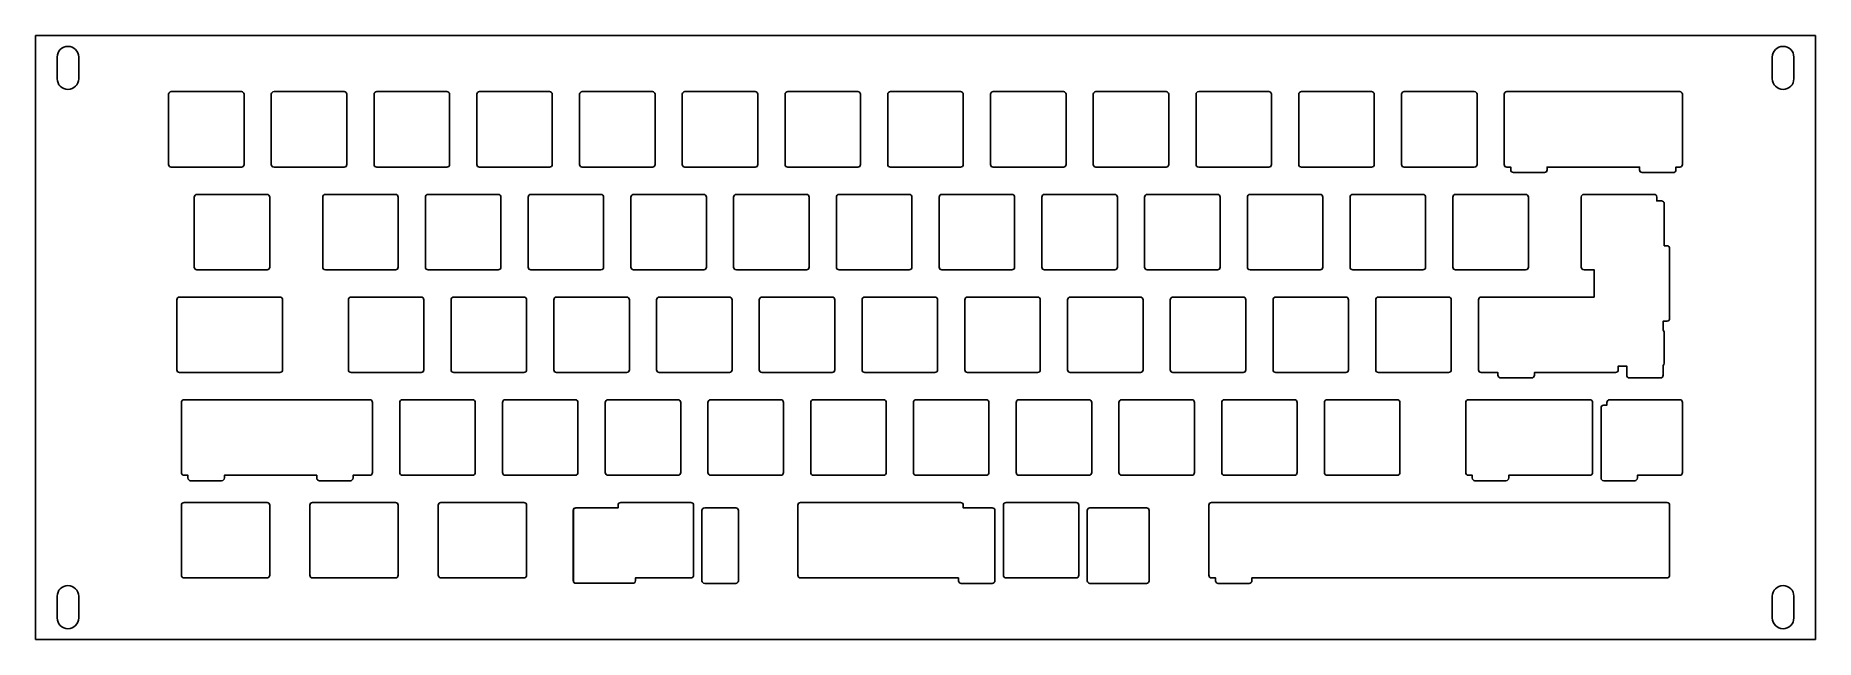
# Model space of a CAD drawing. Header units: millimetres. Extents: x 0 to 330, y 0 to 112.
import ezdxf

# ---------------------------------------------------------------- set-up
doc = ezdxf.new("R2010")
doc.units = ezdxf.units.MM
doc.header["$MEASUREMENT"] = 0
doc.layers.add('VISIBLE', color=7, linetype='Continuous', lineweight=0)

msp = doc.modelspace()

# ---------------------------------------------------------------- linework, layer by layer
at = {"layer": 'VISIBLE', "color": 7, "lineweight": 25}
for p, q in [((239.59, 11.53), (252.59, 11.53)), ((241.97, 11.53), (254.97, 11.53)), ((263.4, 11.53), (276.4, 11.53)), ((265.78, 11.53), (278.78, 11.53))]:
    msp.add_line(p, q, dxfattribs=at)
msp.add_lwpolyline([(0.12, 112.13), (330.12, 112.13), (330.12, 0.13), (0.12, 0.13)], close=True, dxfattribs=at)
for points, knots in [([(4.12, 104.13), (4.12, 104.13), (4.12, 108.13), (4.12, 108.13), (4.12, 109.23), (5.02, 110.13), (6.12, 110.13), (7.23, 110.13), (8.12, 109.23), (8.12, 108.13), (8.12, 108.13), (8.12, 104.13), (8.12, 104.13), (8.12, 103.02), (7.23, 102.13), (6.12, 102.13), (5.02, 102.13), (4.12, 103.02), (4.12, 104.13)], [0, 0, 0, 0, 1, 1, 1, 2, 2, 2, 3, 3, 3, 4, 4, 4, 5, 5, 5, 6, 6, 6, 6]), ([(322.12, 108.13), (322.12, 109.23), (323.02, 110.13), (324.13, 110.13), (325.23, 110.13), (326.13, 109.23), (326.13, 108.13), (326.13, 108.13), (326.13, 104.13), (326.13, 104.13), (326.13, 103.02), (325.23, 102.13), (324.13, 102.13), (323.02, 102.13), (322.12, 103.02), (322.12, 104.13), (322.12, 104.13), (322.12, 108.13), (322.12, 108.13)], [0, 0, 0, 0, 1, 1, 1, 2, 2, 2, 3, 3, 3, 4, 4, 4, 5, 5, 5, 6, 6, 6, 6]), ([(25.28, 101.73), (25.28, 101.73), (38.28, 101.73), (38.28, 101.73), (38.55, 101.73), (38.78, 101.5), (38.78, 101.23), (38.78, 101.23), (38.78, 88.23), (38.78, 88.23), (38.78, 87.95), (38.55, 87.73), (38.28, 87.73), (38.28, 87.73), (25.28, 87.73), (25.28, 87.73), (25, 87.73), (24.78, 87.95), (24.78, 88.23), (24.78, 88.23), (24.78, 101.23), (24.78, 101.23), (24.78, 101.5), (25, 101.73), (25.28, 101.73)], [0, 0, 0, 0, 1, 1, 1, 2, 2, 2, 3, 3, 3, 4, 4, 4, 5, 5, 5, 6, 6, 6, 7, 7, 7, 8, 8, 8, 8]), ([(44.33, 101.73), (44.33, 101.73), (57.33, 101.73), (57.33, 101.73), (57.6, 101.73), (57.83, 101.5), (57.83, 101.23), (57.83, 101.23), (57.83, 88.23), (57.83, 88.23), (57.83, 87.95), (57.6, 87.73), (57.33, 87.73), (57.33, 87.73), (44.33, 87.73), (44.33, 87.73), (44.05, 87.73), (43.83, 87.95), (43.83, 88.23), (43.83, 88.23), (43.83, 101.23), (43.83, 101.23), (43.83, 101.5), (44.05, 101.73), (44.33, 101.73)], [0, 0, 0, 0, 1, 1, 1, 2, 2, 2, 3, 3, 3, 4, 4, 4, 5, 5, 5, 6, 6, 6, 7, 7, 7, 8, 8, 8, 8]), ([(63.38, 101.73), (63.38, 101.73), (76.38, 101.73), (76.38, 101.73), (76.65, 101.73), (76.88, 101.5), (76.88, 101.23), (76.88, 101.23), (76.88, 88.23), (76.88, 88.23), (76.88, 87.95), (76.65, 87.73), (76.38, 87.73), (76.38, 87.73), (63.38, 87.73), (63.38, 87.73), (63.1, 87.73), (62.88, 87.95), (62.88, 88.23), (62.88, 88.23), (62.88, 101.23), (62.88, 101.23), (62.88, 101.5), (63.1, 101.73), (63.38, 101.73)], [0, 0, 0, 0, 1, 1, 1, 2, 2, 2, 3, 3, 3, 4, 4, 4, 5, 5, 5, 6, 6, 6, 7, 7, 7, 8, 8, 8, 8]), ([(82.43, 101.73), (82.43, 101.73), (95.43, 101.73), (95.43, 101.73), (95.7, 101.73), (95.93, 101.5), (95.93, 101.23), (95.93, 101.23), (95.93, 88.23), (95.93, 88.23), (95.93, 87.95), (95.7, 87.73), (95.43, 87.73), (95.43, 87.73), (82.43, 87.73), (82.43, 87.73), (82.15, 87.73), (81.93, 87.95), (81.93, 88.23), (81.93, 88.23), (81.93, 101.23), (81.93, 101.23), (81.93, 101.5), (82.15, 101.73), (82.43, 101.73)], [0, 0, 0, 0, 1, 1, 1, 2, 2, 2, 3, 3, 3, 4, 4, 4, 5, 5, 5, 6, 6, 6, 7, 7, 7, 8, 8, 8, 8]), ([(101.48, 101.73), (101.48, 101.73), (114.48, 101.73), (114.48, 101.73), (114.75, 101.73), (114.98, 101.5), (114.98, 101.23), (114.98, 101.23), (114.98, 88.23), (114.98, 88.23), (114.98, 87.95), (114.75, 87.73), (114.48, 87.73), (114.48, 87.73), (101.48, 87.73), (101.48, 87.73), (101.2, 87.73), (100.98, 87.95), (100.98, 88.23), (100.98, 88.23), (100.98, 101.23), (100.98, 101.23), (100.98, 101.5), (101.2, 101.73), (101.48, 101.73)], [0, 0, 0, 0, 1, 1, 1, 2, 2, 2, 3, 3, 3, 4, 4, 4, 5, 5, 5, 6, 6, 6, 7, 7, 7, 8, 8, 8, 8]), ([(120.53, 101.73), (120.53, 101.73), (133.53, 101.73), (133.53, 101.73), (133.8, 101.73), (134.03, 101.5), (134.03, 101.23), (134.03, 101.23), (134.03, 88.23), (134.03, 88.23), (134.03, 87.95), (133.8, 87.73), (133.53, 87.73), (133.53, 87.73), (120.53, 87.73), (120.53, 87.73), (120.25, 87.73), (120.03, 87.95), (120.03, 88.23), (120.03, 88.23), (120.03, 101.23), (120.03, 101.23), (120.03, 101.5), (120.25, 101.73), (120.53, 101.73)], [0, 0, 0, 0, 1, 1, 1, 2, 2, 2, 3, 3, 3, 4, 4, 4, 5, 5, 5, 6, 6, 6, 7, 7, 7, 8, 8, 8, 8]), ([(139.58, 101.73), (139.58, 101.73), (152.58, 101.73), (152.58, 101.73), (152.85, 101.73), (153.08, 101.5), (153.08, 101.23), (153.08, 101.23), (153.08, 88.23), (153.08, 88.23), (153.08, 87.95), (152.85, 87.73), (152.58, 87.73), (152.58, 87.73), (139.58, 87.73), (139.58, 87.73), (139.3, 87.73), (139.08, 87.95), (139.08, 88.23), (139.08, 88.23), (139.08, 101.23), (139.08, 101.23), (139.08, 101.5), (139.3, 101.73), (139.58, 101.73)], [0, 0, 0, 0, 1, 1, 1, 2, 2, 2, 3, 3, 3, 4, 4, 4, 5, 5, 5, 6, 6, 6, 7, 7, 7, 8, 8, 8, 8]), ([(158.63, 101.73), (158.63, 101.73), (171.63, 101.73), (171.63, 101.73), (171.9, 101.73), (172.13, 101.5), (172.13, 101.23), (172.13, 101.23), (172.13, 88.23), (172.13, 88.23), (172.13, 87.95), (171.9, 87.73), (171.63, 87.73), (171.63, 87.73), (158.63, 87.73), (158.63, 87.73), (158.35, 87.73), (158.13, 87.95), (158.13, 88.23), (158.13, 88.23), (158.13, 101.23), (158.13, 101.23), (158.13, 101.5), (158.35, 101.73), (158.63, 101.73)], [0, 0, 0, 0, 1, 1, 1, 2, 2, 2, 3, 3, 3, 4, 4, 4, 5, 5, 5, 6, 6, 6, 7, 7, 7, 8, 8, 8, 8]), ([(177.68, 101.73), (177.68, 101.73), (190.68, 101.73), (190.68, 101.73), (190.95, 101.73), (191.18, 101.5), (191.18, 101.23), (191.18, 101.23), (191.18, 88.23), (191.18, 88.23), (191.18, 87.95), (190.95, 87.73), (190.68, 87.73), (190.68, 87.73), (177.68, 87.73), (177.68, 87.73), (177.4, 87.73), (177.18, 87.95), (177.18, 88.23), (177.18, 88.23), (177.18, 101.23), (177.18, 101.23), (177.18, 101.5), (177.4, 101.73), (177.68, 101.73)], [0, 0, 0, 0, 1, 1, 1, 2, 2, 2, 3, 3, 3, 4, 4, 4, 5, 5, 5, 6, 6, 6, 7, 7, 7, 8, 8, 8, 8]), ([(196.73, 101.73), (196.73, 101.73), (209.73, 101.73), (209.73, 101.73), (210, 101.73), (210.23, 101.5), (210.23, 101.23), (210.23, 101.23), (210.23, 88.23), (210.23, 88.23), (210.23, 87.95), (210, 87.73), (209.73, 87.73), (209.73, 87.73), (196.73, 87.73), (196.73, 87.73), (196.45, 87.73), (196.23, 87.95), (196.23, 88.23), (196.23, 88.23), (196.23, 101.23), (196.23, 101.23), (196.23, 101.5), (196.45, 101.73), (196.73, 101.73)], [0, 0, 0, 0, 1, 1, 1, 2, 2, 2, 3, 3, 3, 4, 4, 4, 5, 5, 5, 6, 6, 6, 7, 7, 7, 8, 8, 8, 8]), ([(215.78, 101.73), (215.78, 101.73), (228.78, 101.73), (228.78, 101.73), (229.05, 101.73), (229.28, 101.5), (229.28, 101.23), (229.28, 101.23), (229.28, 88.23), (229.28, 88.23), (229.28, 87.95), (229.05, 87.73), (228.78, 87.73), (228.78, 87.73), (215.78, 87.73), (215.78, 87.73), (215.5, 87.73), (215.28, 87.95), (215.28, 88.23), (215.28, 88.23), (215.28, 101.23), (215.28, 101.23), (215.28, 101.5), (215.5, 101.73), (215.78, 101.73)], [0, 0, 0, 0, 1, 1, 1, 2, 2, 2, 3, 3, 3, 4, 4, 4, 5, 5, 5, 6, 6, 6, 7, 7, 7, 8, 8, 8, 8]), ([(234.83, 101.73), (234.83, 101.73), (247.83, 101.73), (247.83, 101.73), (248.1, 101.73), (248.33, 101.5), (248.33, 101.23), (248.33, 101.23), (248.33, 88.23), (248.33, 88.23), (248.33, 87.95), (248.1, 87.73), (247.83, 87.73), (247.83, 87.73), (234.83, 87.73), (234.83, 87.73), (234.55, 87.73), (234.33, 87.95), (234.33, 88.23), (234.33, 88.23), (234.33, 101.23), (234.33, 101.23), (234.33, 101.5), (234.55, 101.73), (234.83, 101.73)], [0, 0, 0, 0, 1, 1, 1, 2, 2, 2, 3, 3, 3, 4, 4, 4, 5, 5, 5, 6, 6, 6, 7, 7, 7, 8, 8, 8, 8]), ([(253.88, 101.73), (253.88, 101.73), (266.88, 101.73), (266.88, 101.73), (267.15, 101.73), (267.38, 101.5), (267.38, 101.23), (267.38, 101.23), (267.38, 88.23), (267.38, 88.23), (267.38, 87.95), (267.15, 87.73), (266.88, 87.73), (266.88, 87.73), (253.88, 87.73), (253.88, 87.73), (253.6, 87.73), (253.38, 87.95), (253.38, 88.23), (253.38, 88.23), (253.38, 101.23), (253.38, 101.23), (253.38, 101.5), (253.6, 101.73), (253.88, 101.73)], [0, 0, 0, 0, 1, 1, 1, 2, 2, 2, 3, 3, 3, 4, 4, 4, 5, 5, 5, 6, 6, 6, 7, 7, 7, 8, 8, 8, 8]), ([(303.76, 86.73), (303.76, 86.73), (298.01, 86.73), (298.01, 86.73), (297.74, 86.73), (297.51, 86.95), (297.51, 87.23), (297.51, 87.23), (297.51, 87.73), (297.51, 87.73), (297.51, 87.73), (280.38, 87.73), (280.38, 87.73), (280.38, 87.73), (280.38, 87.23), (280.38, 87.23), (280.38, 86.95), (280.16, 86.73), (279.88, 86.73), (279.88, 86.73), (274.13, 86.73), (274.13, 86.73), (273.86, 86.73), (273.63, 86.95), (273.63, 87.23), (273.63, 87.23), (273.63, 87.73), (273.63, 87.73), (273.63, 87.73), (272.92, 87.73), (272.92, 87.73), (272.64, 87.73), (272.42, 87.95), (272.42, 88.23), (272.42, 88.23), (272.42, 101.23), (272.42, 101.23), (272.42, 101.5), (272.64, 101.73), (272.92, 101.73), (272.92, 101.73), (304.97, 101.73), (304.97, 101.73), (305.24, 101.73), (305.47, 101.5), (305.47, 101.23), (305.47, 101.23), (305.47, 88.23), (305.47, 88.23), (305.47, 87.95), (305.25, 87.73), (304.97, 87.73), (304.97, 87.73), (304.26, 87.73), (304.26, 87.73), (304.26, 87.73), (304.26, 87.22), (304.26, 87.22), (304.26, 86.95), (304.03, 86.72), (303.76, 86.72), (303.76, 86.72), (303.76, 86.73), (303.76, 86.73)], [0, 0, 0, 0, 1, 1, 1, 2, 2, 2, 3, 3, 3, 4, 4, 4, 5, 5, 5, 6, 6, 6, 7, 7, 7, 8, 8, 8, 9, 9, 9, 10, 10, 10, 11, 11, 11, 12, 12, 12, 13, 13, 13, 14, 14, 14, 15, 15, 15, 16, 16, 16, 17, 17, 17, 18, 18, 18, 19, 19, 19, 20, 20, 20, 21, 21, 21, 21]), ([(30.04, 82.68), (30.04, 82.68), (43.04, 82.68), (43.04, 82.68), (43.32, 82.68), (43.54, 82.45), (43.54, 82.18), (43.54, 82.18), (43.54, 69.18), (43.54, 69.18), (43.54, 68.9), (43.32, 68.68), (43.04, 68.68), (43.04, 68.68), (30.04, 68.68), (30.04, 68.68), (29.76, 68.68), (29.54, 68.9), (29.54, 69.18), (29.54, 69.18), (29.54, 82.18), (29.54, 82.18), (29.54, 82.45), (29.76, 82.68), (30.04, 82.68)], [0, 0, 0, 0, 1, 1, 1, 2, 2, 2, 3, 3, 3, 4, 4, 4, 5, 5, 5, 6, 6, 6, 7, 7, 7, 8, 8, 8, 8]), ([(53.85, 82.68), (53.85, 82.68), (66.85, 82.68), (66.85, 82.68), (67.13, 82.68), (67.35, 82.45), (67.35, 82.18), (67.35, 82.18), (67.35, 69.18), (67.35, 69.18), (67.35, 68.9), (67.13, 68.68), (66.85, 68.68), (66.85, 68.68), (53.85, 68.68), (53.85, 68.68), (53.57, 68.68), (53.35, 68.9), (53.35, 69.18), (53.35, 69.18), (53.35, 82.18), (53.35, 82.18), (53.35, 82.45), (53.57, 82.68), (53.85, 82.68)], [0, 0, 0, 0, 1, 1, 1, 2, 2, 2, 3, 3, 3, 4, 4, 4, 5, 5, 5, 6, 6, 6, 7, 7, 7, 8, 8, 8, 8]), ([(72.9, 82.68), (72.9, 82.68), (85.9, 82.68), (85.9, 82.68), (86.18, 82.68), (86.4, 82.45), (86.4, 82.18), (86.4, 82.18), (86.4, 69.18), (86.4, 69.18), (86.4, 68.9), (86.18, 68.68), (85.9, 68.68), (85.9, 68.68), (72.9, 68.68), (72.9, 68.68), (72.62, 68.68), (72.4, 68.9), (72.4, 69.18), (72.4, 69.18), (72.4, 82.18), (72.4, 82.18), (72.4, 82.45), (72.62, 82.68), (72.9, 82.68)], [0, 0, 0, 0, 1, 1, 1, 2, 2, 2, 3, 3, 3, 4, 4, 4, 5, 5, 5, 6, 6, 6, 7, 7, 7, 8, 8, 8, 8]), ([(91.95, 82.68), (91.95, 82.68), (104.95, 82.68), (104.95, 82.68), (105.23, 82.68), (105.45, 82.45), (105.45, 82.18), (105.45, 82.18), (105.45, 69.18), (105.45, 69.18), (105.45, 68.9), (105.23, 68.68), (104.95, 68.68), (104.95, 68.68), (91.95, 68.68), (91.95, 68.68), (91.67, 68.68), (91.45, 68.9), (91.45, 69.18), (91.45, 69.18), (91.45, 82.18), (91.45, 82.18), (91.45, 82.45), (91.67, 82.68), (91.95, 82.68)], [0, 0, 0, 0, 1, 1, 1, 2, 2, 2, 3, 3, 3, 4, 4, 4, 5, 5, 5, 6, 6, 6, 7, 7, 7, 8, 8, 8, 8]), ([(111, 82.68), (111, 82.68), (124, 82.68), (124, 82.68), (124.28, 82.68), (124.5, 82.45), (124.5, 82.18), (124.5, 82.18), (124.5, 69.18), (124.5, 69.18), (124.5, 68.9), (124.28, 68.68), (124, 68.68), (124, 68.68), (111, 68.68), (111, 68.68), (110.72, 68.68), (110.5, 68.9), (110.5, 69.18), (110.5, 69.18), (110.5, 82.18), (110.5, 82.18), (110.5, 82.45), (110.72, 82.68), (111, 82.68)], [0, 0, 0, 0, 1, 1, 1, 2, 2, 2, 3, 3, 3, 4, 4, 4, 5, 5, 5, 6, 6, 6, 7, 7, 7, 8, 8, 8, 8]), ([(130.05, 82.68), (130.05, 82.68), (143.05, 82.68), (143.05, 82.68), (143.33, 82.68), (143.55, 82.45), (143.55, 82.18), (143.55, 82.18), (143.55, 69.18), (143.55, 69.18), (143.55, 68.9), (143.33, 68.68), (143.05, 68.68), (143.05, 68.68), (130.05, 68.68), (130.05, 68.68), (129.77, 68.68), (129.55, 68.9), (129.55, 69.18), (129.55, 69.18), (129.55, 82.18), (129.55, 82.18), (129.55, 82.45), (129.77, 82.68), (130.05, 82.68)], [0, 0, 0, 0, 1, 1, 1, 2, 2, 2, 3, 3, 3, 4, 4, 4, 5, 5, 5, 6, 6, 6, 7, 7, 7, 8, 8, 8, 8]), ([(149.1, 82.68), (149.1, 82.68), (162.1, 82.68), (162.1, 82.68), (162.38, 82.68), (162.6, 82.45), (162.6, 82.18), (162.6, 82.18), (162.6, 69.18), (162.6, 69.18), (162.6, 68.9), (162.38, 68.68), (162.1, 68.68), (162.1, 68.68), (149.1, 68.68), (149.1, 68.68), (148.82, 68.68), (148.6, 68.9), (148.6, 69.18), (148.6, 69.18), (148.6, 82.18), (148.6, 82.18), (148.6, 82.45), (148.82, 82.68), (149.1, 82.68)], [0, 0, 0, 0, 1, 1, 1, 2, 2, 2, 3, 3, 3, 4, 4, 4, 5, 5, 5, 6, 6, 6, 7, 7, 7, 8, 8, 8, 8]), ([(168.15, 82.68), (168.15, 82.68), (181.15, 82.68), (181.15, 82.68), (181.43, 82.68), (181.65, 82.45), (181.65, 82.18), (181.65, 82.18), (181.65, 69.18), (181.65, 69.18), (181.65, 68.9), (181.43, 68.68), (181.15, 68.68), (181.15, 68.68), (168.15, 68.68), (168.15, 68.68), (167.87, 68.68), (167.65, 68.9), (167.65, 69.18), (167.65, 69.18), (167.65, 82.18), (167.65, 82.18), (167.65, 82.45), (167.87, 82.68), (168.15, 82.68)], [0, 0, 0, 0, 1, 1, 1, 2, 2, 2, 3, 3, 3, 4, 4, 4, 5, 5, 5, 6, 6, 6, 7, 7, 7, 8, 8, 8, 8]), ([(187.2, 82.68), (187.2, 82.68), (200.2, 82.68), (200.2, 82.68), (200.48, 82.68), (200.7, 82.45), (200.7, 82.18), (200.7, 82.18), (200.7, 69.18), (200.7, 69.18), (200.7, 68.9), (200.48, 68.68), (200.2, 68.68), (200.2, 68.68), (187.2, 68.68), (187.2, 68.68), (186.92, 68.68), (186.7, 68.9), (186.7, 69.18), (186.7, 69.18), (186.7, 82.18), (186.7, 82.18), (186.7, 82.45), (186.92, 82.68), (187.2, 82.68)], [0, 0, 0, 0, 1, 1, 1, 2, 2, 2, 3, 3, 3, 4, 4, 4, 5, 5, 5, 6, 6, 6, 7, 7, 7, 8, 8, 8, 8]), ([(206.25, 82.68), (206.25, 82.68), (219.25, 82.68), (219.25, 82.68), (219.53, 82.68), (219.75, 82.45), (219.75, 82.18), (219.75, 82.18), (219.75, 69.18), (219.75, 69.18), (219.75, 68.9), (219.53, 68.68), (219.25, 68.68), (219.25, 68.68), (206.25, 68.68), (206.25, 68.68), (205.97, 68.68), (205.75, 68.9), (205.75, 69.18), (205.75, 69.18), (205.75, 82.18), (205.75, 82.18), (205.75, 82.45), (205.97, 82.68), (206.25, 82.68)], [0, 0, 0, 0, 1, 1, 1, 2, 2, 2, 3, 3, 3, 4, 4, 4, 5, 5, 5, 6, 6, 6, 7, 7, 7, 8, 8, 8, 8]), ([(225.3, 82.68), (225.3, 82.68), (238.3, 82.68), (238.3, 82.68), (238.58, 82.68), (238.8, 82.45), (238.8, 82.18), (238.8, 82.18), (238.8, 69.18), (238.8, 69.18), (238.8, 68.9), (238.58, 68.68), (238.3, 68.68), (238.3, 68.68), (225.3, 68.68), (225.3, 68.68), (225.02, 68.68), (224.8, 68.9), (224.8, 69.18), (224.8, 69.18), (224.8, 82.18), (224.8, 82.18), (224.8, 82.45), (225.02, 82.68), (225.3, 82.68)], [0, 0, 0, 0, 1, 1, 1, 2, 2, 2, 3, 3, 3, 4, 4, 4, 5, 5, 5, 6, 6, 6, 7, 7, 7, 8, 8, 8, 8]), ([(244.35, 82.68), (244.35, 82.68), (257.35, 82.68), (257.35, 82.68), (257.63, 82.68), (257.85, 82.45), (257.85, 82.18), (257.85, 82.18), (257.85, 69.18), (257.85, 69.18), (257.85, 68.9), (257.63, 68.68), (257.35, 68.68), (257.35, 68.68), (244.35, 68.68), (244.35, 68.68), (244.07, 68.68), (243.85, 68.9), (243.85, 69.18), (243.85, 69.18), (243.85, 82.18), (243.85, 82.18), (243.85, 82.45), (244.07, 82.68), (244.35, 82.68)], [0, 0, 0, 0, 1, 1, 1, 2, 2, 2, 3, 3, 3, 4, 4, 4, 5, 5, 5, 6, 6, 6, 7, 7, 7, 8, 8, 8, 8]), ([(263.4, 82.68), (263.4, 82.68), (276.4, 82.68), (276.4, 82.68), (276.68, 82.68), (276.9, 82.45), (276.9, 82.18), (276.9, 82.18), (276.9, 69.18), (276.9, 69.18), (276.9, 68.9), (276.68, 68.68), (276.4, 68.68), (276.4, 68.68), (263.4, 68.68), (263.4, 68.68), (263.12, 68.68), (262.9, 68.9), (262.9, 69.18), (262.9, 69.18), (262.9, 82.18), (262.9, 82.18), (262.9, 82.45), (263.12, 82.68), (263.4, 82.68)], [0, 0, 0, 0, 1, 1, 1, 2, 2, 2, 3, 3, 3, 4, 4, 4, 5, 5, 5, 6, 6, 6, 7, 7, 7, 8, 8, 8, 8]), ([(281.16, 63.63), (281.16, 63.63), (268.16, 63.63), (268.16, 63.63), (267.89, 63.63), (267.66, 63.4), (267.66, 63.13), (267.66, 63.13), (267.66, 50.13), (267.66, 50.13), (267.66, 49.85), (267.89, 49.63), (268.16, 49.63), (268.16, 49.63), (271.26, 49.63), (271.26, 49.63), (271.26, 49.63), (271.26, 49.12), (271.26, 49.12), (271.26, 48.85), (271.48, 48.62), (271.76, 48.62), (271.76, 48.62), (277.51, 48.62), (277.51, 48.62), (277.78, 48.62), (278.01, 48.85), (278.01, 49.12), (278.01, 49.12), (278.01, 49.63), (278.01, 49.63), (278.01, 49.63), (281.17, 49.63), (281.17, 49.63), (281.17, 49.63), (280.07, 49.63), (280.07, 49.63), (280.07, 49.63), (293.07, 49.63), (293.07, 49.63), (293.35, 49.63), (293.57, 49.85), (293.57, 50.13), (293.57, 50.13), (293.57, 50.84), (293.57, 50.84), (293.57, 50.84), (295.14, 50.84), (295.14, 50.84), (295.14, 50.84), (295.14, 49.13), (295.14, 49.13), (295.14, 48.85), (295.36, 48.63), (295.64, 48.63), (295.64, 48.63), (301.39, 48.63), (301.39, 48.63), (301.66, 48.63), (301.89, 48.85), (301.89, 49.13), (301.89, 49.13), (301.89, 50.93), (301.89, 50.93), (302.02, 51.03), (302.1, 51.18), (302.1, 51.34), (302.1, 51.34), (302.1, 57.09), (302.1, 57.09), (302.1, 57.25), (302.02, 57.4), (301.89, 57.5), (301.89, 57.5), (301.89, 59.15), (301.89, 59.15), (301.89, 59.15), (302.6, 59.15), (302.6, 59.15), (302.88, 59.15), (303.1, 59.38), (303.1, 59.65), (303.1, 59.65), (303.1, 72.65), (303.1, 72.65), (303.1, 72.93), (302.88, 73.16), (302.6, 73.16), (302.6, 73.16), (302.1, 73.16), (302.1, 73.16), (302.1, 73.16), (302.1, 75.22), (302.1, 75.22), (302.1, 75.22), (302.1, 80.97), (302.1, 80.97), (302.1, 81.24), (301.88, 81.47), (301.6, 81.47), (301.6, 81.47), (300.72, 81.47), (300.72, 81.47), (300.72, 81.47), (300.72, 82.18), (300.72, 82.18), (300.72, 82.46), (300.5, 82.68), (300.22, 82.68), (300.22, 82.68), (287.22, 82.68), (287.22, 82.68), (286.94, 82.68), (286.72, 82.46), (286.72, 82.18), (286.72, 82.18), (286.72, 69.18), (286.72, 69.18), (286.72, 68.91), (286.94, 68.68), (287.22, 68.68), (287.22, 68.68), (289.1, 68.68), (289.1, 68.68), (289.1, 68.68), (289.1, 63.63), (289.1, 63.63), (289.1, 63.63), (280.07, 63.63), (280.07, 63.63), (280.07, 63.63), (281.17, 63.63), (281.17, 63.63), (281.17, 63.63), (281.16, 63.63), (281.16, 63.63)], [0, 0, 0, 0, 1, 1, 1, 2, 2, 2, 3, 3, 3, 4, 4, 4, 5, 5, 5, 6, 6, 6, 7, 7, 7, 8, 8, 8, 9, 9, 9, 10, 10, 10, 11, 11, 11, 12, 12, 12, 13, 13, 13, 14, 14, 14, 15, 15, 15, 16, 16, 16, 17, 17, 17, 18, 18, 18, 19, 19, 19, 20, 20, 20, 21, 21, 21, 22, 22, 22, 23, 23, 23, 24, 24, 24, 25, 25, 25, 26, 26, 26, 27, 27, 27, 28, 28, 28, 29, 29, 29, 30, 30, 30, 31, 31, 31, 32, 32, 32, 33, 33, 33, 34, 34, 34, 35, 35, 35, 36, 36, 36, 37, 37, 37, 38, 38, 38, 39, 39, 39, 40, 40, 40, 41, 41, 41, 42, 42, 42, 43, 43, 43, 44, 44, 44, 45, 45, 45, 45]), ([(26.82, 49.63), (26.54, 49.63), (26.32, 49.85), (26.32, 50.13), (26.32, 50.13), (26.32, 63.13), (26.32, 63.13), (26.32, 63.4), (26.54, 63.63), (26.82, 63.63), (26.82, 63.63), (45.42, 63.63), (45.42, 63.63), (45.69, 63.63), (45.92, 63.4), (45.92, 63.13), (45.92, 63.13), (45.92, 50.13), (45.92, 50.13), (45.92, 49.85), (45.7, 49.63), (45.42, 49.63), (45.42, 49.63), (26.82, 49.63), (26.82, 49.63)], [0, 0, 0, 0, 1, 1, 1, 2, 2, 2, 3, 3, 3, 4, 4, 4, 5, 5, 5, 6, 6, 6, 7, 7, 7, 8, 8, 8, 8]), ([(58.61, 63.63), (58.61, 63.63), (71.61, 63.63), (71.61, 63.63), (71.89, 63.63), (72.11, 63.4), (72.11, 63.13), (72.11, 63.13), (72.11, 50.13), (72.11, 50.13), (72.11, 49.85), (71.89, 49.63), (71.61, 49.63), (71.61, 49.63), (58.61, 49.63), (58.61, 49.63), (58.34, 49.63), (58.11, 49.85), (58.11, 50.13), (58.11, 50.13), (58.11, 63.13), (58.11, 63.13), (58.11, 63.4), (58.34, 63.63), (58.61, 63.63)], [0, 0, 0, 0, 1, 1, 1, 2, 2, 2, 3, 3, 3, 4, 4, 4, 5, 5, 5, 6, 6, 6, 7, 7, 7, 8, 8, 8, 8]), ([(77.66, 63.63), (77.66, 63.63), (90.66, 63.63), (90.66, 63.63), (90.94, 63.63), (91.16, 63.4), (91.16, 63.13), (91.16, 63.13), (91.16, 50.13), (91.16, 50.13), (91.16, 49.85), (90.94, 49.63), (90.66, 49.63), (90.66, 49.63), (77.66, 49.63), (77.66, 49.63), (77.39, 49.63), (77.16, 49.85), (77.16, 50.13), (77.16, 50.13), (77.16, 63.13), (77.16, 63.13), (77.16, 63.4), (77.39, 63.63), (77.66, 63.63)], [0, 0, 0, 0, 1, 1, 1, 2, 2, 2, 3, 3, 3, 4, 4, 4, 5, 5, 5, 6, 6, 6, 7, 7, 7, 8, 8, 8, 8]), ([(96.71, 63.63), (96.71, 63.63), (109.71, 63.63), (109.71, 63.63), (109.99, 63.63), (110.21, 63.4), (110.21, 63.13), (110.21, 63.13), (110.21, 50.13), (110.21, 50.13), (110.21, 49.85), (109.99, 49.63), (109.71, 49.63), (109.71, 49.63), (96.71, 49.63), (96.71, 49.63), (96.44, 49.63), (96.21, 49.85), (96.21, 50.13), (96.21, 50.13), (96.21, 63.13), (96.21, 63.13), (96.21, 63.4), (96.44, 63.63), (96.71, 63.63)], [0, 0, 0, 0, 1, 1, 1, 2, 2, 2, 3, 3, 3, 4, 4, 4, 5, 5, 5, 6, 6, 6, 7, 7, 7, 8, 8, 8, 8]), ([(115.76, 63.63), (115.76, 63.63), (128.76, 63.63), (128.76, 63.63), (129.04, 63.63), (129.26, 63.4), (129.26, 63.13), (129.26, 63.13), (129.26, 50.13), (129.26, 50.13), (129.26, 49.85), (129.04, 49.63), (128.76, 49.63), (128.76, 49.63), (115.76, 49.63), (115.76, 49.63), (115.49, 49.63), (115.26, 49.85), (115.26, 50.13), (115.26, 50.13), (115.26, 63.13), (115.26, 63.13), (115.26, 63.4), (115.49, 63.63), (115.76, 63.63)], [0, 0, 0, 0, 1, 1, 1, 2, 2, 2, 3, 3, 3, 4, 4, 4, 5, 5, 5, 6, 6, 6, 7, 7, 7, 8, 8, 8, 8]), ([(134.81, 63.63), (134.81, 63.63), (147.81, 63.63), (147.81, 63.63), (148.09, 63.63), (148.31, 63.4), (148.31, 63.13), (148.31, 63.13), (148.31, 50.13), (148.31, 50.13), (148.31, 49.85), (148.09, 49.63), (147.81, 49.63), (147.81, 49.63), (134.81, 49.63), (134.81, 49.63), (134.54, 49.63), (134.31, 49.85), (134.31, 50.13), (134.31, 50.13), (134.31, 63.13), (134.31, 63.13), (134.31, 63.4), (134.54, 63.63), (134.81, 63.63)], [0, 0, 0, 0, 1, 1, 1, 2, 2, 2, 3, 3, 3, 4, 4, 4, 5, 5, 5, 6, 6, 6, 7, 7, 7, 8, 8, 8, 8]), ([(153.86, 63.63), (153.86, 63.63), (166.86, 63.63), (166.86, 63.63), (167.14, 63.63), (167.36, 63.4), (167.36, 63.13), (167.36, 63.13), (167.36, 50.13), (167.36, 50.13), (167.36, 49.85), (167.14, 49.63), (166.86, 49.63), (166.86, 49.63), (153.86, 49.63), (153.86, 49.63), (153.59, 49.63), (153.36, 49.85), (153.36, 50.13), (153.36, 50.13), (153.36, 63.13), (153.36, 63.13), (153.36, 63.4), (153.59, 63.63), (153.86, 63.63)], [0, 0, 0, 0, 1, 1, 1, 2, 2, 2, 3, 3, 3, 4, 4, 4, 5, 5, 5, 6, 6, 6, 7, 7, 7, 8, 8, 8, 8]), ([(172.91, 63.63), (172.91, 63.63), (185.91, 63.63), (185.91, 63.63), (186.19, 63.63), (186.41, 63.4), (186.41, 63.13), (186.41, 63.13), (186.41, 50.13), (186.41, 50.13), (186.41, 49.85), (186.19, 49.63), (185.91, 49.63), (185.91, 49.63), (172.91, 49.63), (172.91, 49.63), (172.64, 49.63), (172.41, 49.85), (172.41, 50.13), (172.41, 50.13), (172.41, 63.13), (172.41, 63.13), (172.41, 63.4), (172.64, 63.63), (172.91, 63.63)], [0, 0, 0, 0, 1, 1, 1, 2, 2, 2, 3, 3, 3, 4, 4, 4, 5, 5, 5, 6, 6, 6, 7, 7, 7, 8, 8, 8, 8]), ([(191.96, 63.63), (191.96, 63.63), (204.96, 63.63), (204.96, 63.63), (205.24, 63.63), (205.46, 63.4), (205.46, 63.13), (205.46, 63.13), (205.46, 50.13), (205.46, 50.13), (205.46, 49.85), (205.24, 49.63), (204.96, 49.63), (204.96, 49.63), (191.96, 49.63), (191.96, 49.63), (191.69, 49.63), (191.46, 49.85), (191.46, 50.13), (191.46, 50.13), (191.46, 63.13), (191.46, 63.13), (191.46, 63.4), (191.69, 63.63), (191.96, 63.63)], [0, 0, 0, 0, 1, 1, 1, 2, 2, 2, 3, 3, 3, 4, 4, 4, 5, 5, 5, 6, 6, 6, 7, 7, 7, 8, 8, 8, 8]), ([(211.01, 63.63), (211.01, 63.63), (224.01, 63.63), (224.01, 63.63), (224.29, 63.63), (224.51, 63.4), (224.51, 63.13), (224.51, 63.13), (224.51, 50.13), (224.51, 50.13), (224.51, 49.85), (224.29, 49.63), (224.01, 49.63), (224.01, 49.63), (211.01, 49.63), (211.01, 49.63), (210.74, 49.63), (210.51, 49.85), (210.51, 50.13), (210.51, 50.13), (210.51, 63.13), (210.51, 63.13), (210.51, 63.4), (210.74, 63.63), (211.01, 63.63)], [0, 0, 0, 0, 1, 1, 1, 2, 2, 2, 3, 3, 3, 4, 4, 4, 5, 5, 5, 6, 6, 6, 7, 7, 7, 8, 8, 8, 8]), ([(230.06, 63.63), (230.06, 63.63), (243.06, 63.63), (243.06, 63.63), (243.34, 63.63), (243.56, 63.4), (243.56, 63.13), (243.56, 63.13), (243.56, 50.13), (243.56, 50.13), (243.56, 49.85), (243.34, 49.63), (243.06, 49.63), (243.06, 49.63), (230.06, 49.63), (230.06, 49.63), (229.79, 49.63), (229.56, 49.85), (229.56, 50.13), (229.56, 50.13), (229.56, 63.13), (229.56, 63.13), (229.56, 63.4), (229.79, 63.63), (230.06, 63.63)], [0, 0, 0, 0, 1, 1, 1, 2, 2, 2, 3, 3, 3, 4, 4, 4, 5, 5, 5, 6, 6, 6, 7, 7, 7, 8, 8, 8, 8]), ([(249.11, 63.63), (249.11, 63.63), (262.11, 63.63), (262.11, 63.63), (262.39, 63.63), (262.61, 63.4), (262.61, 63.13), (262.61, 63.13), (262.61, 50.13), (262.61, 50.13), (262.61, 49.85), (262.39, 49.63), (262.11, 49.63), (262.11, 49.63), (249.11, 49.63), (249.11, 49.63), (248.84, 49.63), (248.61, 49.85), (248.61, 50.13), (248.61, 50.13), (248.61, 63.13), (248.61, 63.13), (248.61, 63.4), (248.84, 63.63), (249.11, 63.63)], [0, 0, 0, 0, 1, 1, 1, 2, 2, 2, 3, 3, 3, 4, 4, 4, 5, 5, 5, 6, 6, 6, 7, 7, 7, 8, 8, 8, 8]), ([(40.66, 30.58), (40.66, 30.58), (35.12, 30.58), (35.12, 30.58), (35.12, 30.58), (35.12, 30.07), (35.12, 30.07), (35.12, 29.8), (34.9, 29.57), (34.62, 29.57), (34.62, 29.57), (28.87, 29.57), (28.87, 29.57), (28.59, 29.57), (28.37, 29.8), (28.37, 30.07), (28.37, 30.07), (28.37, 30.58), (28.37, 30.58), (28.37, 30.58), (27.65, 30.58), (27.65, 30.58), (27.38, 30.58), (27.15, 30.8), (27.15, 31.08), (27.15, 31.08), (27.15, 44.08), (27.15, 44.08), (27.15, 44.35), (27.38, 44.58), (27.65, 44.58), (27.65, 44.58), (62.09, 44.58), (62.09, 44.58), (62.36, 44.58), (62.59, 44.35), (62.59, 44.08), (62.59, 44.08), (62.59, 31.08), (62.59, 31.08), (62.59, 30.8), (62.36, 30.58), (62.09, 30.58), (62.09, 30.58), (58.99, 30.58), (58.99, 30.58), (58.99, 30.58), (58.99, 30.07), (58.99, 30.07), (58.99, 29.8), (58.77, 29.57), (58.49, 29.57), (58.49, 29.57), (52.74, 29.57), (52.74, 29.57), (52.47, 29.57), (52.24, 29.8), (52.24, 30.07), (52.24, 30.07), (52.24, 30.58), (52.24, 30.58), (52.24, 30.58), (49.08, 30.58), (49.08, 30.58), (49.08, 30.58), (50.18, 30.58), (50.18, 30.58), (50.18, 30.58), (37.18, 30.58), (37.18, 30.58)], [0, 0, 0, 0, 1, 1, 1, 2, 2, 2, 3, 3, 3, 4, 4, 4, 5, 5, 5, 6, 6, 6, 7, 7, 7, 8, 8, 8, 9, 9, 9, 10, 10, 10, 11, 11, 11, 12, 12, 12, 13, 13, 13, 14, 14, 14, 15, 15, 15, 16, 16, 16, 17, 17, 17, 18, 18, 18, 19, 19, 19, 20, 20, 20, 21, 21, 21, 22, 22, 22, 23, 23, 23, 23]), ([(68.14, 44.58), (68.14, 44.58), (81.14, 44.58), (81.14, 44.58), (81.42, 44.58), (81.64, 44.35), (81.64, 44.08), (81.64, 44.08), (81.64, 31.08), (81.64, 31.08), (81.64, 30.8), (81.42, 30.58), (81.14, 30.58), (81.14, 30.58), (68.14, 30.58), (68.14, 30.58), (67.86, 30.58), (67.64, 30.8), (67.64, 31.08), (67.64, 31.08), (67.64, 44.08), (67.64, 44.08), (67.64, 44.35), (67.86, 44.58), (68.14, 44.58)], [0, 0, 0, 0, 1, 1, 1, 2, 2, 2, 3, 3, 3, 4, 4, 4, 5, 5, 5, 6, 6, 6, 7, 7, 7, 8, 8, 8, 8]), ([(87.19, 44.58), (87.19, 44.58), (100.19, 44.58), (100.19, 44.58), (100.47, 44.58), (100.69, 44.35), (100.69, 44.08), (100.69, 44.08), (100.69, 31.08), (100.69, 31.08), (100.69, 30.8), (100.47, 30.58), (100.19, 30.58), (100.19, 30.58), (87.19, 30.58), (87.19, 30.58), (86.91, 30.58), (86.69, 30.8), (86.69, 31.08), (86.69, 31.08), (86.69, 44.08), (86.69, 44.08), (86.69, 44.35), (86.91, 44.58), (87.19, 44.58)], [0, 0, 0, 0, 1, 1, 1, 2, 2, 2, 3, 3, 3, 4, 4, 4, 5, 5, 5, 6, 6, 6, 7, 7, 7, 8, 8, 8, 8]), ([(106.24, 44.58), (106.24, 44.58), (119.24, 44.58), (119.24, 44.58), (119.52, 44.58), (119.74, 44.35), (119.74, 44.08), (119.74, 44.08), (119.74, 31.08), (119.74, 31.08), (119.74, 30.8), (119.52, 30.58), (119.24, 30.58), (119.24, 30.58), (106.24, 30.58), (106.24, 30.58), (105.96, 30.58), (105.74, 30.8), (105.74, 31.08), (105.74, 31.08), (105.74, 44.08), (105.74, 44.08), (105.74, 44.35), (105.96, 44.58), (106.24, 44.58)], [0, 0, 0, 0, 1, 1, 1, 2, 2, 2, 3, 3, 3, 4, 4, 4, 5, 5, 5, 6, 6, 6, 7, 7, 7, 8, 8, 8, 8]), ([(125.29, 44.58), (125.29, 44.58), (138.29, 44.58), (138.29, 44.58), (138.57, 44.58), (138.79, 44.35), (138.79, 44.08), (138.79, 44.08), (138.79, 31.08), (138.79, 31.08), (138.79, 30.8), (138.57, 30.58), (138.29, 30.58), (138.29, 30.58), (125.29, 30.58), (125.29, 30.58), (125.01, 30.58), (124.79, 30.8), (124.79, 31.08), (124.79, 31.08), (124.79, 44.08), (124.79, 44.08), (124.79, 44.35), (125.01, 44.58), (125.29, 44.58)], [0, 0, 0, 0, 1, 1, 1, 2, 2, 2, 3, 3, 3, 4, 4, 4, 5, 5, 5, 6, 6, 6, 7, 7, 7, 8, 8, 8, 8]), ([(144.34, 44.58), (144.34, 44.58), (157.34, 44.58), (157.34, 44.58), (157.62, 44.58), (157.84, 44.35), (157.84, 44.08), (157.84, 44.08), (157.84, 31.08), (157.84, 31.08), (157.84, 30.8), (157.62, 30.58), (157.34, 30.58), (157.34, 30.58), (144.34, 30.58), (144.34, 30.58), (144.06, 30.58), (143.84, 30.8), (143.84, 31.08), (143.84, 31.08), (143.84, 44.08), (143.84, 44.08), (143.84, 44.35), (144.06, 44.58), (144.34, 44.58)], [0, 0, 0, 0, 1, 1, 1, 2, 2, 2, 3, 3, 3, 4, 4, 4, 5, 5, 5, 6, 6, 6, 7, 7, 7, 8, 8, 8, 8]), ([(163.39, 44.58), (163.39, 44.58), (176.39, 44.58), (176.39, 44.58), (176.67, 44.58), (176.89, 44.35), (176.89, 44.08), (176.89, 44.08), (176.89, 31.08), (176.89, 31.08), (176.89, 30.8), (176.67, 30.58), (176.39, 30.58), (176.39, 30.58), (163.39, 30.58), (163.39, 30.58), (163.11, 30.58), (162.89, 30.8), (162.89, 31.08), (162.89, 31.08), (162.89, 44.08), (162.89, 44.08), (162.89, 44.35), (163.11, 44.58), (163.39, 44.58)], [0, 0, 0, 0, 1, 1, 1, 2, 2, 2, 3, 3, 3, 4, 4, 4, 5, 5, 5, 6, 6, 6, 7, 7, 7, 8, 8, 8, 8]), ([(182.44, 44.58), (182.44, 44.58), (195.44, 44.58), (195.44, 44.58), (195.72, 44.58), (195.94, 44.35), (195.94, 44.08), (195.94, 44.08), (195.94, 31.08), (195.94, 31.08), (195.94, 30.8), (195.72, 30.58), (195.44, 30.58), (195.44, 30.58), (182.44, 30.58), (182.44, 30.58), (182.16, 30.58), (181.94, 30.8), (181.94, 31.08), (181.94, 31.08), (181.94, 44.08), (181.94, 44.08), (181.94, 44.35), (182.16, 44.58), (182.44, 44.58)], [0, 0, 0, 0, 1, 1, 1, 2, 2, 2, 3, 3, 3, 4, 4, 4, 5, 5, 5, 6, 6, 6, 7, 7, 7, 8, 8, 8, 8]), ([(201.49, 44.58), (201.49, 44.58), (214.49, 44.58), (214.49, 44.58), (214.77, 44.58), (214.99, 44.35), (214.99, 44.08), (214.99, 44.08), (214.99, 31.08), (214.99, 31.08), (214.99, 30.8), (214.77, 30.58), (214.49, 30.58), (214.49, 30.58), (201.49, 30.58), (201.49, 30.58), (201.21, 30.58), (200.99, 30.8), (200.99, 31.08), (200.99, 31.08), (200.99, 44.08), (200.99, 44.08), (200.99, 44.35), (201.21, 44.58), (201.49, 44.58)], [0, 0, 0, 0, 1, 1, 1, 2, 2, 2, 3, 3, 3, 4, 4, 4, 5, 5, 5, 6, 6, 6, 7, 7, 7, 8, 8, 8, 8]), ([(220.54, 44.58), (220.54, 44.58), (233.54, 44.58), (233.54, 44.58), (233.82, 44.58), (234.04, 44.35), (234.04, 44.08), (234.04, 44.08), (234.04, 31.08), (234.04, 31.08), (234.04, 30.8), (233.82, 30.58), (233.54, 30.58), (233.54, 30.58), (220.54, 30.58), (220.54, 30.58), (220.26, 30.58), (220.04, 30.8), (220.04, 31.08), (220.04, 31.08), (220.04, 44.08), (220.04, 44.08), (220.04, 44.35), (220.26, 44.58), (220.54, 44.58)], [0, 0, 0, 0, 1, 1, 1, 2, 2, 2, 3, 3, 3, 4, 4, 4, 5, 5, 5, 6, 6, 6, 7, 7, 7, 8, 8, 8, 8]), ([(239.59, 44.58), (239.59, 44.58), (252.59, 44.58), (252.59, 44.58), (252.87, 44.58), (253.09, 44.35), (253.09, 44.08), (253.09, 44.08), (253.09, 31.08), (253.09, 31.08), (253.09, 30.8), (252.87, 30.58), (252.59, 30.58), (252.59, 30.58), (239.59, 30.58), (239.59, 30.58), (239.31, 30.58), (239.09, 30.8), (239.09, 31.08), (239.09, 31.08), (239.09, 44.08), (239.09, 44.08), (239.09, 44.35), (239.31, 44.58), (239.59, 44.58)], [0, 0, 0, 0, 1, 1, 1, 2, 2, 2, 3, 3, 3, 4, 4, 4, 5, 5, 5, 6, 6, 6, 7, 7, 7, 8, 8, 8, 8]), ([(278.78, 44.58), (278.78, 44.58), (265.78, 44.58), (265.78, 44.58), (265.51, 44.58), (265.28, 44.35), (265.28, 44.08), (265.28, 44.08), (265.28, 31.08), (265.28, 31.08), (265.28, 30.8), (265.5, 30.58), (265.78, 30.58), (265.78, 30.58), (266.5, 30.58), (266.5, 30.58), (266.5, 30.58), (266.5, 30.07), (266.5, 30.07), (266.5, 29.8), (266.72, 29.57), (267, 29.57), (267, 29.57), (272.75, 29.57), (272.75, 29.57), (273.02, 29.57), (273.25, 29.8), (273.25, 30.07), (273.25, 30.07), (273.25, 30.58), (273.25, 30.58), (273.25, 30.58), (278.79, 30.58), (278.79, 30.58), (278.79, 30.58), (275.31, 30.58), (275.31, 30.58), (275.31, 30.58), (288.31, 30.58), (288.31, 30.58), (288.59, 30.58), (288.81, 30.8), (288.81, 31.08), (288.81, 31.08), (288.81, 44.08), (288.81, 44.08), (288.81, 44.35), (288.59, 44.58), (288.31, 44.58), (288.31, 44.58), (275.31, 44.58), (275.31, 44.58)], [0, 0, 0, 0, 1, 1, 1, 2, 2, 2, 3, 3, 3, 4, 4, 4, 5, 5, 5, 6, 6, 6, 7, 7, 7, 8, 8, 8, 9, 9, 9, 10, 10, 10, 11, 11, 11, 12, 12, 12, 13, 13, 13, 14, 14, 14, 15, 15, 15, 16, 16, 16, 17, 17, 17, 17]), ([(297.12, 30.07), (297.12, 29.8), (296.9, 29.57), (296.62, 29.57), (296.62, 29.57), (290.87, 29.57), (290.87, 29.57), (290.59, 29.57), (290.37, 29.8), (290.37, 30.07), (290.37, 30.07), (290.37, 43.07), (290.37, 43.07), (290.37, 43.35), (290.59, 43.58), (290.87, 43.58), (290.87, 43.58), (291.48, 43.58), (291.48, 43.58), (291.48, 43.58), (291.48, 44.08), (291.48, 44.08), (291.48, 44.35), (291.7, 44.58), (291.98, 44.58), (291.98, 44.58), (304.98, 44.58), (304.98, 44.58), (305.25, 44.58), (305.48, 44.35), (305.48, 44.08), (305.48, 44.08), (305.48, 31.08), (305.48, 31.08), (305.48, 30.8), (305.26, 30.58), (304.98, 30.58), (304.98, 30.58), (297.12, 30.58), (297.12, 30.58), (297.12, 30.58), (297.12, 30.07), (297.12, 30.07), (297.12, 30.07), (297.12, 30.07), (297.12, 30.07)], [0, 0, 0, 0, 1, 1, 1, 2, 2, 2, 3, 3, 3, 4, 4, 4, 5, 5, 5, 6, 6, 6, 7, 7, 7, 8, 8, 8, 9, 9, 9, 10, 10, 10, 11, 11, 11, 12, 12, 12, 13, 13, 13, 14, 14, 14, 15, 15, 15, 15]), ([(43.54, 12.03), (43.54, 11.75), (43.31, 11.53), (43.04, 11.53), (43.04, 11.53), (27.65, 11.53), (27.65, 11.53), (27.38, 11.53), (27.15, 11.75), (27.15, 12.03), (27.15, 12.03), (27.15, 25.03), (27.15, 25.03), (27.15, 25.3), (27.38, 25.53), (27.65, 25.53), (27.65, 25.53), (43.04, 25.53), (43.04, 25.53), (43.31, 25.53), (43.54, 25.3), (43.54, 25.03), (43.54, 25.03), (43.54, 12.03), (43.54, 12.03)], [0, 0, 0, 0, 1, 1, 1, 2, 2, 2, 3, 3, 3, 4, 4, 4, 5, 5, 5, 6, 6, 6, 7, 7, 7, 8, 8, 8, 8]), ([(64.47, 11.53), (64.47, 11.53), (51.47, 11.53), (51.47, 11.53), (51.2, 11.53), (50.97, 11.75), (50.97, 12.03), (50.97, 12.03), (50.97, 25.03), (50.97, 25.03), (50.97, 25.3), (51.19, 25.53), (51.47, 25.53), (51.47, 25.53), (64.47, 25.53), (64.47, 25.53), (64.47, 25.53), (53.85, 25.53), (53.85, 25.53), (53.85, 25.53), (66.85, 25.53), (66.85, 25.53), (67.13, 25.53), (67.35, 25.3), (67.35, 25.03), (67.35, 25.03), (67.35, 12.03), (67.35, 12.03), (67.35, 11.75), (67.13, 11.53), (66.85, 11.53), (66.85, 11.53), (53.85, 11.53), (53.85, 11.53)], [0, 0, 0, 0, 1, 1, 1, 2, 2, 2, 3, 3, 3, 4, 4, 4, 5, 5, 5, 6, 6, 6, 7, 7, 7, 8, 8, 8, 9, 9, 9, 10, 10, 10, 11, 11, 11, 11]), ([(77.66, 11.53), (77.66, 11.53), (90.66, 11.53), (90.66, 11.53), (90.94, 11.53), (91.16, 11.75), (91.16, 12.03), (91.16, 12.03), (91.16, 25.03), (91.16, 25.03), (91.16, 25.3), (90.94, 25.53), (90.66, 25.53), (90.66, 25.53), (77.66, 25.53), (77.66, 25.53), (77.66, 25.53), (88.28, 25.53), (88.28, 25.53), (88.28, 25.53), (75.28, 25.53), (75.28, 25.53), (75.01, 25.53), (74.78, 25.3), (74.78, 25.03), (74.78, 25.03), (74.78, 12.03), (74.78, 12.03), (74.78, 11.75), (75, 11.53), (75.28, 11.53), (75.28, 11.53), (88.28, 11.53), (88.28, 11.53)], [0, 0, 0, 0, 1, 1, 1, 2, 2, 2, 3, 3, 3, 4, 4, 4, 5, 5, 5, 6, 6, 6, 7, 7, 7, 8, 8, 8, 9, 9, 9, 10, 10, 10, 11, 11, 11, 11]), ([(105.1, 10.53), (105.1, 10.53), (110.85, 10.53), (110.85, 10.53), (111.12, 10.53), (111.35, 10.75), (111.35, 11.03), (111.35, 11.03), (111.35, 11.53), (111.35, 11.53), (111.35, 11.53), (121.62, 11.53), (121.62, 11.53), (121.9, 11.53), (122.12, 11.75), (122.12, 12.03), (122.12, 12.03), (122.12, 25.03), (122.12, 25.03), (122.12, 25.3), (121.9, 25.53), (121.62, 25.53), (121.62, 25.53), (108.62, 25.53), (108.62, 25.53), (108.35, 25.53), (108.12, 25.31), (108.12, 25.03), (108.12, 25.03), (108.12, 24.53), (108.12, 24.53), (108.12, 24.53), (105.1, 24.53), (105.1, 24.53), (105.1, 24.53), (106.06, 24.53), (106.06, 24.53), (106.06, 24.53), (100.31, 24.53), (100.31, 24.53), (100.03, 24.53), (99.8, 24.31), (99.8, 24.03), (99.8, 24.03), (99.8, 11.03), (99.8, 11.03), (99.8, 10.75), (100.03, 10.53), (100.31, 10.53), (100.31, 10.53), (106.09, 10.53), (106.09, 10.53), (106.09, 10.53), (100.34, 10.53), (100.34, 10.53), (100.07, 10.53), (99.84, 10.75), (99.84, 11.03), (99.84, 11.03), (99.84, 24.03), (99.84, 24.03), (99.84, 24.3), (100.07, 24.53), (100.34, 24.53), (100.34, 24.53), (106.09, 24.53), (106.09, 24.53)], [0, 0, 0, 0, 1, 1, 1, 2, 2, 2, 3, 3, 3, 4, 4, 4, 5, 5, 5, 6, 6, 6, 7, 7, 7, 8, 8, 8, 9, 9, 9, 10, 10, 10, 11, 11, 11, 12, 12, 12, 13, 13, 13, 14, 14, 14, 15, 15, 15, 16, 16, 16, 17, 17, 17, 18, 18, 18, 19, 19, 19, 20, 20, 20, 21, 21, 21, 22, 22, 22, 22]), ([(124.18, 24.53), (124.18, 24.53), (129.93, 24.53), (129.93, 24.53), (130.2, 24.53), (130.43, 24.3), (130.43, 24.02), (130.43, 24.02), (130.43, 11.02), (130.43, 11.02), (130.43, 10.75), (130.2, 10.52), (129.93, 10.52), (129.93, 10.52), (124.18, 10.52), (124.18, 10.52), (123.9, 10.52), (123.68, 10.75), (123.68, 11.02), (123.68, 11.02), (123.68, 24.02), (123.68, 24.02), (123.68, 24.3), (123.9, 24.53), (124.18, 24.53)], [0, 0, 0, 0, 1, 1, 1, 2, 2, 2, 3, 3, 3, 4, 4, 4, 5, 5, 5, 6, 6, 6, 7, 7, 7, 8, 8, 8, 8]), ([(171.24, 11.02), (171.24, 11.02), (171.24, 11.53), (171.24, 11.53), (171.24, 11.53), (141.95, 11.53), (141.95, 11.53), (141.68, 11.53), (141.45, 11.75), (141.45, 12.03), (141.45, 12.03), (141.45, 25.03), (141.45, 25.03), (141.45, 25.3), (141.68, 25.53), (141.95, 25.53), (141.95, 25.53), (171.62, 25.53), (171.62, 25.53), (171.9, 25.53), (172.12, 25.3), (172.12, 25.03), (172.12, 25.03), (172.12, 24.53), (172.12, 24.53), (172.12, 24.53), (177.49, 24.53), (177.49, 24.53), (177.77, 24.53), (177.99, 24.3), (177.99, 24.02), (177.99, 24.02), (177.99, 11.02), (177.99, 11.02), (177.99, 10.75), (177.77, 10.52), (177.49, 10.52), (177.49, 10.52), (171.74, 10.52), (171.74, 10.52), (171.47, 10.52), (171.24, 10.75), (171.24, 11.02), (171.24, 11.02), (171.24, 11.02), (171.24, 11.02)], [0, 0, 0, 0, 1, 1, 1, 2, 2, 2, 3, 3, 3, 4, 4, 4, 5, 5, 5, 6, 6, 6, 7, 7, 7, 8, 8, 8, 9, 9, 9, 10, 10, 10, 11, 11, 11, 12, 12, 12, 13, 13, 13, 14, 14, 14, 15, 15, 15, 15]), ([(180.06, 25.53), (180.06, 25.53), (193.06, 25.53), (193.06, 25.53), (193.33, 25.53), (193.56, 25.3), (193.56, 25.03), (193.56, 25.03), (193.56, 12.03), (193.56, 12.03), (193.56, 11.75), (193.33, 11.53), (193.06, 11.53), (193.06, 11.53), (180.06, 11.53), (180.06, 11.53), (179.78, 11.53), (179.56, 11.75), (179.56, 12.03), (179.56, 12.03), (179.56, 25.03), (179.56, 25.03), (179.56, 25.3), (179.78, 25.53), (180.06, 25.53)], [0, 0, 0, 0, 1, 1, 1, 2, 2, 2, 3, 3, 3, 4, 4, 4, 5, 5, 5, 6, 6, 6, 7, 7, 7, 8, 8, 8, 8]), ([(201.37, 24.53), (201.37, 24.53), (195.62, 24.53), (195.62, 24.53), (195.34, 24.53), (195.12, 24.3), (195.12, 24.02), (195.12, 24.02), (195.12, 11.02), (195.12, 11.02), (195.12, 10.75), (195.34, 10.52), (195.62, 10.52), (195.62, 10.52), (201.37, 10.52), (201.37, 10.52), (201.37, 10.52), (200.34, 10.52), (200.34, 10.52), (200.34, 10.52), (206.09, 10.52), (206.09, 10.52), (206.37, 10.52), (206.59, 10.75), (206.59, 11.02), (206.59, 11.02), (206.59, 24.02), (206.59, 24.02), (206.59, 24.3), (206.37, 24.53), (206.09, 24.53), (206.09, 24.53), (200.34, 24.53), (200.34, 24.53)], [0, 0, 0, 0, 1, 1, 1, 2, 2, 2, 3, 3, 3, 4, 4, 4, 5, 5, 5, 6, 6, 6, 7, 7, 7, 8, 8, 8, 9, 9, 9, 10, 10, 10, 11, 11, 11, 11]), ([(300.21, 25.53), (300.21, 25.53), (218.16, 25.53), (218.16, 25.53), (217.88, 25.53), (217.66, 25.3), (217.66, 25.03), (217.66, 25.03), (217.66, 12.03), (217.66, 12.03), (217.66, 11.75), (217.88, 11.53), (218.16, 11.53), (218.16, 11.53), (218.9, 11.53), (218.9, 11.53), (218.9, 11.53), (218.9, 11.02), (218.9, 11.02), (218.9, 10.75), (219.12, 10.52), (219.4, 10.52), (219.4, 10.52), (225.15, 10.52), (225.15, 10.52), (225.43, 10.52), (225.65, 10.75), (225.65, 11.02), (225.65, 11.02), (225.65, 11.53), (225.65, 11.53), (225.65, 11.53), (300.22, 11.53), (300.22, 11.53), (300.22, 11.53), (289.6, 11.53), (289.6, 11.53), (289.6, 11.53), (302.6, 11.53), (302.6, 11.53), (302.87, 11.53), (303.1, 11.75), (303.1, 12.03), (303.1, 12.03), (303.1, 25.03), (303.1, 25.03), (303.1, 25.3), (302.88, 25.53), (302.6, 25.53), (302.6, 25.53), (263.41, 25.53), (263.41, 25.53), (263.41, 25.53), (276.4, 25.53), (276.4, 25.53), (276.4, 25.53), (241.97, 25.53), (241.97, 25.53), (241.97, 25.53), (254.97, 25.53), (254.97, 25.53), (254.97, 25.53), (239.59, 25.53), (239.59, 25.53)], [0, 0, 0, 0, 1, 1, 1, 2, 2, 2, 3, 3, 3, 4, 4, 4, 5, 5, 5, 6, 6, 6, 7, 7, 7, 8, 8, 8, 9, 9, 9, 10, 10, 10, 11, 11, 11, 12, 12, 12, 13, 13, 13, 14, 14, 14, 15, 15, 15, 16, 16, 16, 17, 17, 17, 18, 18, 18, 19, 19, 19, 20, 20, 20, 21, 21, 21, 21]), ([(8.12, 4.12), (8.12, 3.02), (7.23, 2.12), (6.12, 2.12), (5.02, 2.12), (4.12, 3.02), (4.12, 4.12), (4.12, 4.12), (4.12, 8.12), (4.12, 8.12), (4.12, 9.23), (5.02, 10.12), (6.12, 10.12), (7.23, 10.12), (8.12, 9.23), (8.12, 8.12), (8.12, 8.12), (8.12, 4.12), (8.12, 4.12)], [0, 0, 0, 0, 1, 1, 1, 2, 2, 2, 3, 3, 3, 4, 4, 4, 5, 5, 5, 6, 6, 6, 6]), ([(326.13, 8.12), (326.13, 8.12), (326.13, 4.12), (326.13, 4.12), (326.13, 3.02), (325.23, 2.12), (324.13, 2.12), (323.02, 2.12), (322.12, 3.02), (322.12, 4.12), (322.12, 4.12), (322.12, 8.12), (322.12, 8.12), (322.12, 9.23), (323.02, 10.12), (324.13, 10.12), (325.23, 10.12), (326.13, 9.23), (326.13, 8.12)], [0, 0, 0, 0, 1, 1, 1, 2, 2, 2, 3, 3, 3, 4, 4, 4, 5, 5, 5, 6, 6, 6, 6])]:
    msp.add_open_spline(points, degree=3, knots=knots, dxfattribs=at)

doc.saveas('drawing.dxf')
